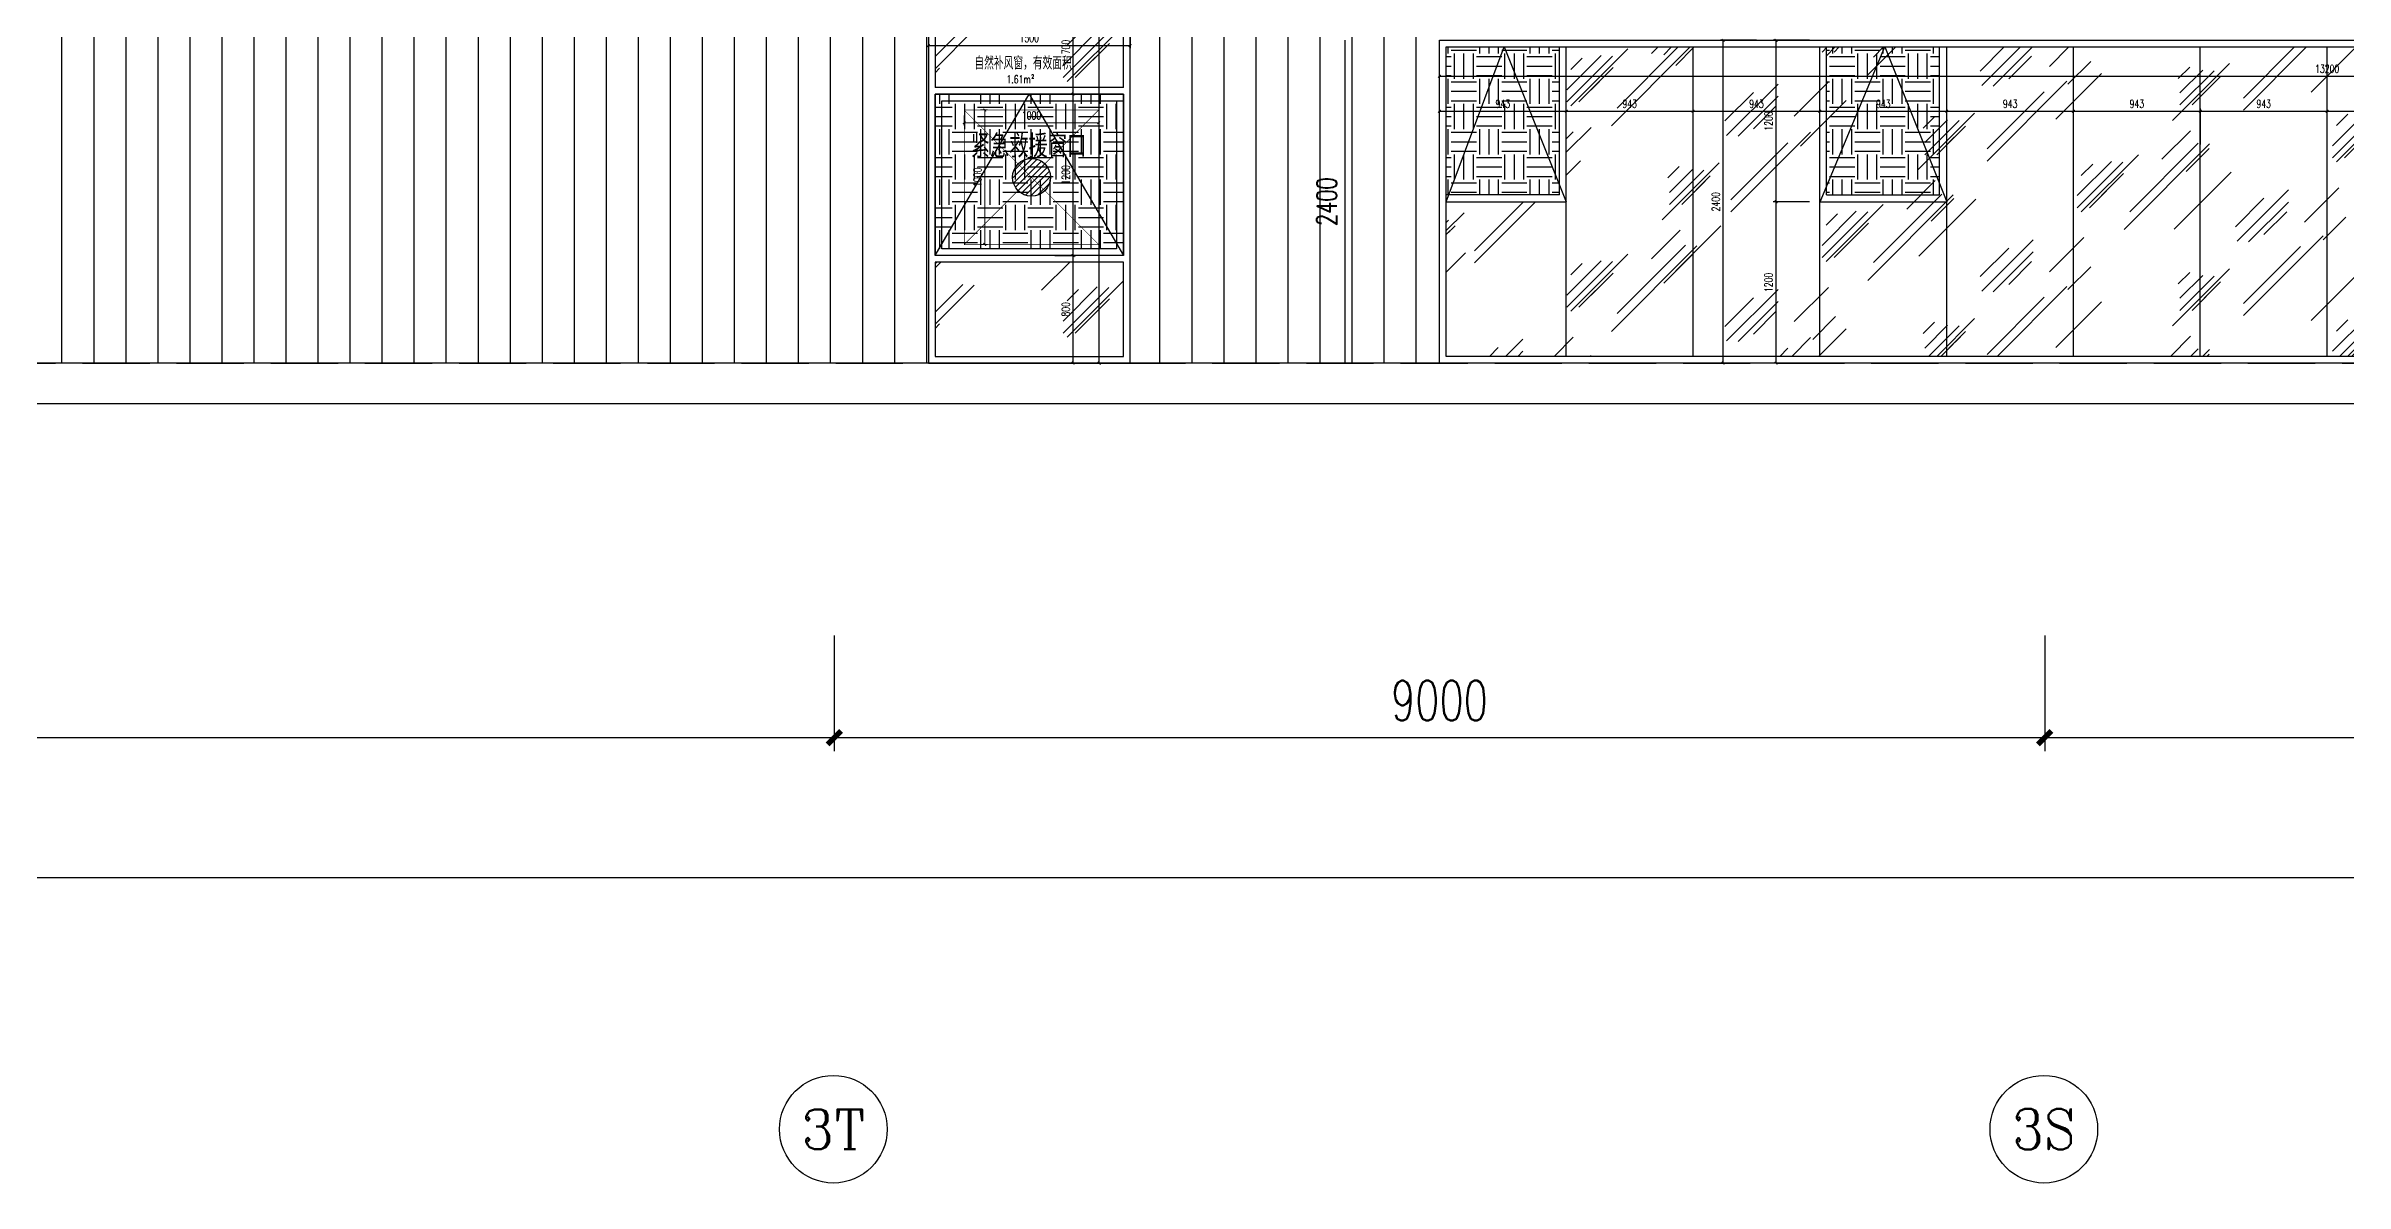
# Model space of a CAD drawing. Extents: x -2377130 to 293730, y -2 to 754590.
# Drawn here: x -220160 to -203066, y 511142 to 519595 of the extents above; entities that cross this region are included whole.
import ezdxf
from ezdxf.enums import TextEntityAlignment as Align

# ---------------------------------------------------------------- set-up
doc = ezdxf.new("R2010")
doc.units = 0
doc.header["$LTSCALE"] = 1000
doc.header["$MEASUREMENT"] = 0
for name, pattern in [('__DASH', [0.35, 0.25, -0.1]), ('DASH', [0.35, 0.25, -0.1]), ('DOTE', [2.42, 2, -0.2, 0.02, -0.2])]:
    doc.linetypes.add(name, pattern=pattern)
doc.layers.get('Defpoints').update_dxf_attribs({"color": 210})
for name, color, linetype in [('A-AXIS-D', 1, 'Continuous'), ('A-AXIS-DOTE', 14, 'DOTE'), ('A-AXIS-DP', 126, 'Continuous'), ('A-HATCH-2', 251, 'Continuous'), ('A-LIN-V', 9, 'Continuous'), ('A-WINDOW', 140, 'Continuous'), ('A-彩色打印层', 22, 'Continuous'), ('A-门窗表显示尺寸', 160, 'Continuous'), ('AS-WALL', 40, 'Continuous'), ('AXIS', 3, 'Continuous'), ('PUB_DIM', 3, 'Continuous'), ('PUB_TEXT', 7, 'Continuous'), ('SPACE', 7, 'Continuous'), ('SPACE_HATCH', 8, 'Continuous')]:
    doc.layers.add(name, color=color, linetype=linetype)
doc.layers.add('A-WALL-HATCH', color=8, linetype='Continuous', lineweight=13)
doc.styles.add('_TCH_AXIS', font='COMPLEX', dxfattribs={"bigfont": 'GBCBIG'})
doc.styles.add('_TCH_DIM_T3', font='SIMPLEX', dxfattribs={"width": 0.705882, "bigfont": 'GBCBIG'})
doc.styles.add('_TCH_SPACE', font='SIMPLEX', dxfattribs={"height": 5, "bigfont": 'GBCBIG'})
doc.styles.add('A-DIM_T3', font='SIMPLEX', dxfattribs={"width": 0.705882, "bigfont": 'GBCBIG'})
doc.styles.add('STYLE1', font='')
doc.styles.get('STYLE1').set_extended_font_data('SimSun')
doc.dimstyles.new('_TCH_ARCH&&100', dxfattribs={"dimtxt": 297.5, "dimasz": 100, "dimexe": 100, "dimexo": 100, "dimgap": 126.25, "dimtad": 1, "dimdec": 0, "dimzin": 0, "dimdsep": 46, "dimtxsty": '_TCH_DIM_T3', "dimblk": 'ARCHTICK', "dimcen": 0.09, "dimclrt": 7, "dimazin": 2, "dimtfac": 1, "dimtdec": 0, "dimtix": 1, "dimtmove": 2, "dimatfit": 3, "dimfxl": 0, "dimtolj": 1, "dimtzin": 0, "dimarcsym": 0})
doc.dimstyles.new('_TCH_ARCH&&20', dxfattribs={"dimtxt": 59.5, "dimasz": 20, "dimexe": 20, "dimexo": 20, "dimgap": 25.25, "dimtad": 1, "dimdec": 0, "dimzin": 0, "dimdsep": 46, "dimtxsty": '_TCH_DIM_T3', "dimblk": 'ARCHTICK', "dimcen": 0.09, "dimclrt": 7, "dimazin": 2, "dimtfac": 1, "dimtdec": 0, "dimtix": 1, "dimtmove": 2, "dimatfit": 3, "dimfxl": 0, "dimtolj": 1, "dimtzin": 0, "dimarcsym": 0})
doc.dimstyles.new('A-DIM&&20', dxfattribs={"dimtxt": 59.5, "dimasz": 20, "dimexe": 20, "dimexo": 20, "dimgap": 25.25, "dimtad": 1, "dimdec": 0, "dimzin": 0, "dimdsep": 46, "dimtxsty": 'A-DIM_T3', "dimblk": 'ARCHTICK', "dimcen": 0.09, "dimclrt": 7, "dimazin": 2, "dimtfac": 1, "dimtdec": 0, "dimtix": 1, "dimtmove": 2, "dimatfit": 3, "dimfxl": 0, "dimtolj": 1, "dimtzin": 0, "dimarcsym": 0})
pattern_1 = [(0, (-298398.66, 0), (187.5, 187.5), [187.5, -187.5]), (0, (-298398.66, 70.31), (187.5, 187.5), [187.5, -187.5]), (0, (-298398.66, 140.62), (187.5, 187.5), [187.5, -187.5]), (90, (-298375.23, 164.06), (-187.5, 187.5), [187.5, -187.5]), (90, (-298304.91, 164.06), (-187.5, 187.5), [187.5, -187.5]), (90, (-298234.6, 164.06), (-187.5, 187.5), [187.5, -187.5])]

# ---------------------------------------------------------------- blocks, each defined once
blk = doc.blocks.new('_ArchTick')
at = {"color": 0, "linetype": 'ByBlock', "const_width": 0.4}
blk.add_lwpolyline([(-0.5, -0.5), (0.5, 0.5)], dxfattribs=at)
blk = doc.blocks.new('*D1854')
at = {"layer": 'A-AXIS-D', "color": 0, "lineweight": -2}
for p, q in [((-246199, 515211), (-246199, 513313)), ((-60499, 515211), (-60499, 513313)), ((-246199, 513413), (-60499, 513413))]:
    blk.add_line(p, q, dxfattribs=at)
at = {"layer": 'Defpoints', "color": 0}
for p in [(-246199, 515311), (-60499, 515311), (-60499, 513413)]:
    blk.add_point(p, dxfattribs=at)
at = {"layer": 'A-AXIS-D', "color": 0, "lineweight": -2, "xscale": 100, "yscale": 100, "zscale": 100, "rotation": 180}
blk.add_blockref('_ArchTick', (-246199, 513413), dxfattribs=at)
at = {"layer": 'A-AXIS-D', "color": 0, "lineweight": -2, "xscale": 100, "yscale": 100, "zscale": 100}
blk.add_blockref('_ArchTick', (-60499, 513413), dxfattribs=at)
at = {"layer": 'A-AXIS-D', "color": 7, "insert": (-153349, 513688), "char_height": 297.5, "attachment_point": 5, "style": '_TCH_DIM_T3'}
blk.add_mtext('\\A1;185700', dxfattribs=at)
blk = doc.blocks.new('*D1827')
at = {"layer": 'A-AXIS-D', "color": 0, "lineweight": -2}
for p, q in [((-227299, 515211), (-227299, 514353)), ((-214299, 515211), (-214299, 514353)), ((-227299, 514453), (-214299, 514453))]:
    blk.add_line(p, q, dxfattribs=at)
at = {"layer": 'Defpoints', "color": 0}
for p in [(-227299, 515311), (-214299, 515311), (-214299, 514453)]:
    blk.add_point(p, dxfattribs=at)
at = {"layer": 'A-AXIS-D', "color": 0, "lineweight": -2, "xscale": 100, "yscale": 100, "zscale": 100, "rotation": 180}
blk.add_blockref('_ArchTick', (-227299, 514453), dxfattribs=at)
at = {"layer": 'A-AXIS-D', "color": 0, "lineweight": -2, "xscale": 100, "yscale": 100, "zscale": 100}
blk.add_blockref('_ArchTick', (-214299, 514453), dxfattribs=at)
at = {"layer": 'A-AXIS-D', "color": 7, "insert": (-220799, 514728), "char_height": 297.5, "attachment_point": 5, "style": '_TCH_DIM_T3'}
blk.add_mtext('\\A1;13000', dxfattribs=at)
blk = doc.blocks.new('*D1826')
at = {"layer": 'A-AXIS-D', "color": 0, "lineweight": -2}
for p, q in [((-214299, 515211), (-214299, 514353)), ((-205299, 515211), (-205299, 514353)), ((-214299, 514453), (-205299, 514453))]:
    blk.add_line(p, q, dxfattribs=at)
at = {"layer": 'Defpoints', "color": 0}
for p in [(-214299, 515311), (-205299, 515311), (-205299, 514453)]:
    blk.add_point(p, dxfattribs=at)
at = {"layer": 'A-AXIS-D', "color": 0, "lineweight": -2, "xscale": 100, "yscale": 100, "zscale": 100, "rotation": 180}
blk.add_blockref('_ArchTick', (-214299, 514453), dxfattribs=at)
at = {"layer": 'A-AXIS-D', "color": 0, "lineweight": -2, "xscale": 100, "yscale": 100, "zscale": 100}
blk.add_blockref('_ArchTick', (-205299, 514453), dxfattribs=at)
at = {"layer": 'A-AXIS-D', "color": 7, "insert": (-209799, 514728), "char_height": 297.5, "attachment_point": 5, "style": '_TCH_DIM_T3'}
blk.add_mtext('\\A1;9000', dxfattribs=at)
blk = doc.blocks.new('*D1825')
at = {"layer": 'A-AXIS-D', "color": 0, "lineweight": -2}
for p, q in [((-205299, 515211), (-205299, 514353)), ((-196299, 515211), (-196299, 514353)), ((-205299, 514453), (-196299, 514453))]:
    blk.add_line(p, q, dxfattribs=at)
at = {"layer": 'Defpoints', "color": 0}
for p in [(-205299, 515311), (-196299, 515311), (-196299, 514453)]:
    blk.add_point(p, dxfattribs=at)
at = {"layer": 'A-AXIS-D', "color": 0, "lineweight": -2, "xscale": 100, "yscale": 100, "zscale": 100, "rotation": 180}
blk.add_blockref('_ArchTick', (-205299, 514453), dxfattribs=at)
at = {"layer": 'A-AXIS-D', "color": 0, "lineweight": -2, "xscale": 100, "yscale": 100, "zscale": 100}
blk.add_blockref('_ArchTick', (-196299, 514453), dxfattribs=at)
at = {"layer": 'A-AXIS-D', "color": 7, "insert": (-200799, 514728), "char_height": 297.5, "attachment_point": 5, "style": '_TCH_DIM_T3'}
blk.add_mtext('\\A1;9000', dxfattribs=at)
blk = doc.blocks.new('*D1179')
at = {"layer": 'A-门窗表显示尺寸', "color": 0, "lineweight": -2}
for p, q in [((-212653, 525637), (-212309, 525637)), ((-212329, 517237), (-212329, 525637)), ((-212653, 517237), (-212309, 517237))]:
    blk.add_line(p, q, dxfattribs=at)
at = {"layer": 'Defpoints', "color": 0}
for p in [(-212673, 525637), (-212329, 525637), (-212673, 517237)]:
    blk.add_point(p, dxfattribs=at)
at = {"layer": 'A-门窗表显示尺寸', "color": 0, "lineweight": -2, "xscale": 20, "yscale": 20, "zscale": 20}
for p, rotation in [((-212329, 525637), 90), ((-212329, 517237), 270)]:
    blk.add_blockref('_ArchTick', p, dxfattribs=dict(at, rotation=rotation))
at = {"layer": 'A-门窗表显示尺寸', "color": 7, "insert": (-212384, 521437), "char_height": 59.5, "attachment_point": 5, "rotation": 90, "style": '_TCH_DIM_T3'}
blk.add_mtext('\\A1;8400', dxfattribs=at)
blk = doc.blocks.new('*D630')
at = {"layer": 'Defpoints', "color": 0}
for p in [(-1653990, 542178), (-1652990, 542178), (-1652990, 542105)]:
    blk.add_point(p, dxfattribs=at)
at = {"layer": 'PUB_DIM', "color": 0, "lineweight": -2}
for p, q in [((-1653990, 542158), (-1653990, 542085)), ((-1653990, 542105), (-1652990, 542105)), ((-1652990, 542158), (-1652990, 542085))]:
    blk.add_line(p, q, dxfattribs=at)
at = {"layer": 'PUB_DIM', "color": 0, "lineweight": -2, "xscale": 20, "yscale": 20, "zscale": 20, "rotation": 180}
blk.add_blockref('_ArchTick', (-1653990, 542105), dxfattribs=at)
at = {"layer": 'PUB_DIM', "color": 0, "lineweight": -2, "xscale": 20, "yscale": 20, "zscale": 20}
blk.add_blockref('_ArchTick', (-1652990, 542105), dxfattribs=at)
at = {"layer": 'PUB_DIM', "color": 7, "insert": (-1653490, 542160), "char_height": 59.5, "attachment_point": 5, "style": '_TCH_DIM_T3'}
blk.add_mtext('\\A1;1000', dxfattribs=at)
blk = doc.blocks.new('*D631')
at = {"layer": 'Defpoints', "color": 0}
for p in [(-1653889, 542200), (-1653837, 542200), (-1653889, 541200)]:
    blk.add_point(p, dxfattribs=at)
at = {"layer": 'PUB_DIM', "color": 0, "lineweight": -2}
for p, q in [((-1653869, 542200), (-1653817, 542200)), ((-1653837, 541200), (-1653837, 542200)), ((-1653869, 541200), (-1653817, 541200))]:
    blk.add_line(p, q, dxfattribs=at)
at = {"layer": 'PUB_DIM', "color": 0, "lineweight": -2, "xscale": 20, "yscale": 20, "zscale": 20}
for p, rotation in [((-1653837, 542200), 90), ((-1653837, 541200), 270)]:
    blk.add_blockref('_ArchTick', p, dxfattribs=dict(at, rotation=rotation))
at = {"layer": 'PUB_DIM', "color": 7, "insert": (-1653892, 541700), "char_height": 59.5, "attachment_point": 5, "rotation": 90, "style": '_TCH_DIM_T3'}
blk.add_mtext('\\A1;1000', dxfattribs=at)
blk = doc.blocks.new('*D1181')
at = {"layer": 'A-门窗表显示尺寸', "color": 0, "lineweight": -2}
for p, q in [((-212659, 519937), (-212503, 519937)), ((-212523, 519237), (-212523, 519937)), ((-212659, 519237), (-212503, 519237))]:
    blk.add_line(p, q, dxfattribs=at)
at = {"layer": 'Defpoints', "color": 0}
for p in [(-212679, 519937), (-212523, 519937), (-212679, 519237)]:
    blk.add_point(p, dxfattribs=at)
at = {"layer": 'A-门窗表显示尺寸', "color": 0, "lineweight": -2, "xscale": 20, "yscale": 20, "zscale": 20}
for p, rotation in [((-212523, 519937), 90), ((-212523, 519237), 270)]:
    blk.add_blockref('_ArchTick', p, dxfattribs=dict(at, rotation=rotation))
at = {"layer": 'A-门窗表显示尺寸', "color": 7, "insert": (-212578, 519587), "char_height": 59.5, "attachment_point": 5, "rotation": 90, "style": 'A-DIM_T3'}
blk.add_mtext('\\A1;700', dxfattribs=at)
blk = doc.blocks.new('*D1182')
at = {"layer": 'A-门窗表显示尺寸', "color": 0, "lineweight": -2}
for p, q in [((-212659, 519237), (-212503, 519237)), ((-212523, 518037), (-212523, 519237)), ((-212659, 518037), (-212503, 518037))]:
    blk.add_line(p, q, dxfattribs=at)
at = {"layer": 'Defpoints', "color": 0}
for p in [(-212679, 519237), (-212523, 519237), (-212679, 518037)]:
    blk.add_point(p, dxfattribs=at)
at = {"layer": 'A-门窗表显示尺寸', "color": 0, "lineweight": -2, "xscale": 20, "yscale": 20, "zscale": 20}
for p, rotation in [((-212523, 519237), 90), ((-212523, 518037), 270)]:
    blk.add_blockref('_ArchTick', p, dxfattribs=dict(at, rotation=rotation))
at = {"layer": 'A-门窗表显示尺寸', "color": 7, "insert": (-212578, 518637), "char_height": 59.5, "attachment_point": 5, "rotation": 90, "style": 'A-DIM_T3'}
blk.add_mtext('\\A1;1200', dxfattribs=at)
blk = doc.blocks.new('*D1183')
at = {"layer": 'A-门窗表显示尺寸', "color": 0, "lineweight": -2}
for p, q in [((-212659, 518037), (-212503, 518037)), ((-212523, 517237), (-212523, 518037)), ((-212659, 517237), (-212503, 517237))]:
    blk.add_line(p, q, dxfattribs=at)
at = {"layer": 'Defpoints', "color": 0}
for p in [(-212679, 518037), (-212523, 518037), (-212679, 517237)]:
    blk.add_point(p, dxfattribs=at)
at = {"layer": 'A-门窗表显示尺寸', "color": 0, "lineweight": -2, "xscale": 20, "yscale": 20, "zscale": 20}
for p, rotation in [((-212523, 518037), 90), ((-212523, 517237), 270)]:
    blk.add_blockref('_ArchTick', p, dxfattribs=dict(at, rotation=rotation))
at = {"layer": 'A-门窗表显示尺寸', "color": 7, "insert": (-212578, 517637), "char_height": 59.5, "attachment_point": 5, "rotation": 90, "style": 'A-DIM_T3'}
blk.add_mtext('\\A1;800', dxfattribs=at)
blk = doc.blocks.new('*D1184')
at = {"layer": 'A-门窗表显示尺寸', "color": 0, "lineweight": -2}
for p, q in [((-213599, 519747), (-213599, 519578)), ((-212099, 519747), (-212099, 519578)), ((-213599, 519598), (-212099, 519598))]:
    blk.add_line(p, q, dxfattribs=at)
at = {"layer": 'Defpoints', "color": 0}
for p in [(-213599, 519767), (-212099, 519767), (-212099, 519598)]:
    blk.add_point(p, dxfattribs=at)
at = {"layer": 'A-门窗表显示尺寸', "color": 0, "lineweight": -2, "xscale": 20, "yscale": 20, "zscale": 20, "rotation": 180}
blk.add_blockref('_ArchTick', (-213599, 519598), dxfattribs=at)
at = {"layer": 'A-门窗表显示尺寸', "color": 0, "lineweight": -2, "xscale": 20, "yscale": 20, "zscale": 20}
blk.add_blockref('_ArchTick', (-212099, 519598), dxfattribs=at)
at = {"layer": 'A-门窗表显示尺寸', "color": 7, "insert": (-212849, 519653), "char_height": 59.5, "attachment_point": 5, "style": 'A-DIM_T3'}
blk.add_mtext('\\A1;1500', dxfattribs=at)
blk = doc.blocks.new('*D1199')
at = {"layer": 'A-门窗表显示尺寸', "color": 0, "lineweight": -2}
for p, q in [((-209799, 519123), (-209799, 519390)), ((-209799, 519370), (-196599, 519370)), ((-196599, 519123), (-196599, 519390))]:
    blk.add_line(p, q, dxfattribs=at)
at = {"layer": 'Defpoints', "color": 0}
for p in [(-196599, 519370), (-209799, 519103), (-196599, 519103)]:
    blk.add_point(p, dxfattribs=at)
at = {"layer": 'A-门窗表显示尺寸', "color": 0, "lineweight": -2, "xscale": 20, "yscale": 20, "zscale": 20, "rotation": 180}
blk.add_blockref('_ArchTick', (-209799, 519370), dxfattribs=at)
at = {"layer": 'A-门窗表显示尺寸', "color": 0, "lineweight": -2, "xscale": 20, "yscale": 20, "zscale": 20}
blk.add_blockref('_ArchTick', (-196599, 519370), dxfattribs=at)
at = {"layer": 'A-门窗表显示尺寸', "color": 7, "insert": (-203199, 519425), "char_height": 59.5, "attachment_point": 5, "style": 'A-DIM_T3'}
blk.add_mtext('\\A1;13200', dxfattribs=at)
blk = doc.blocks.new('*D1200')
at = {"layer": 'A-门窗表显示尺寸', "color": 0, "lineweight": -2}
for p, q in [((-207443, 519637), (-207710, 519637)), ((-207690, 517237), (-207690, 519637)), ((-207443, 517237), (-207710, 517237))]:
    blk.add_line(p, q, dxfattribs=at)
at = {"layer": 'Defpoints', "color": 0}
for p in [(-207690, 519637), (-207423, 519637), (-207423, 517237)]:
    blk.add_point(p, dxfattribs=at)
at = {"layer": 'A-门窗表显示尺寸', "color": 0, "lineweight": -2, "xscale": 20, "yscale": 20, "zscale": 20}
for p, rotation in [((-207690, 519637), 90), ((-207690, 517237), 270)]:
    blk.add_blockref('_ArchTick', p, dxfattribs=dict(at, rotation=rotation))
at = {"layer": 'A-门窗表显示尺寸', "color": 7, "insert": (-207745, 518437), "char_height": 59.5, "attachment_point": 5, "rotation": 90, "style": 'A-DIM_T3'}
blk.add_mtext('\\A1;2400', dxfattribs=at)
blk = doc.blocks.new('*D1193')
at = {"layer": 'A-门窗表显示尺寸', "color": 0, "lineweight": -2}
for p, q in [((-203199, 518863), (-203199, 519130)), ((-202256, 518863), (-202256, 519130)), ((-203199, 519110), (-202256, 519110))]:
    blk.add_line(p, q, dxfattribs=at)
at = {"layer": 'Defpoints', "color": 0}
for p in [(-202256, 519110), (-203199, 518843), (-202256, 518843)]:
    blk.add_point(p, dxfattribs=at)
at = {"layer": 'A-门窗表显示尺寸', "color": 0, "lineweight": -2, "xscale": 20, "yscale": 20, "zscale": 20, "rotation": 180}
blk.add_blockref('_ArchTick', (-203199, 519110), dxfattribs=at)
at = {"layer": 'A-门窗表显示尺寸', "color": 0, "lineweight": -2, "xscale": 20, "yscale": 20, "zscale": 20}
blk.add_blockref('_ArchTick', (-202256, 519110), dxfattribs=at)
at = {"layer": 'A-门窗表显示尺寸', "color": 7, "insert": (-202728, 519165), "char_height": 59.5, "attachment_point": 5, "style": 'A-DIM_T3'}
blk.add_mtext('\\A1;943', dxfattribs=at)
blk = doc.blocks.new('*D1194')
at = {"layer": 'A-门窗表显示尺寸', "color": 0, "lineweight": -2}
for p, q in [((-204142, 518863), (-204142, 519130)), ((-203199, 518863), (-203199, 519130)), ((-204142, 519110), (-203199, 519110))]:
    blk.add_line(p, q, dxfattribs=at)
at = {"layer": 'Defpoints', "color": 0}
for p in [(-203199, 519110), (-204142, 518843), (-203199, 518843)]:
    blk.add_point(p, dxfattribs=at)
at = {"layer": 'A-门窗表显示尺寸', "color": 0, "lineweight": -2, "xscale": 20, "yscale": 20, "zscale": 20, "rotation": 180}
blk.add_blockref('_ArchTick', (-204142, 519110), dxfattribs=at)
at = {"layer": 'A-门窗表显示尺寸', "color": 0, "lineweight": -2, "xscale": 20, "yscale": 20, "zscale": 20}
blk.add_blockref('_ArchTick', (-203199, 519110), dxfattribs=at)
at = {"layer": 'A-门窗表显示尺寸', "color": 7, "insert": (-203671, 519165), "char_height": 59.5, "attachment_point": 5, "style": 'A-DIM_T3'}
blk.add_mtext('\\A1;943', dxfattribs=at)
blk = doc.blocks.new('*D1195')
at = {"layer": 'A-门窗表显示尺寸', "color": 0, "lineweight": -2}
for p, q in [((-205085, 518863), (-205085, 519130)), ((-204142, 518863), (-204142, 519130)), ((-205085, 519110), (-204142, 519110))]:
    blk.add_line(p, q, dxfattribs=at)
at = {"layer": 'Defpoints', "color": 0}
for p in [(-204142, 519110), (-205085, 518843), (-204142, 518843)]:
    blk.add_point(p, dxfattribs=at)
at = {"layer": 'A-门窗表显示尺寸', "color": 0, "lineweight": -2, "xscale": 20, "yscale": 20, "zscale": 20, "rotation": 180}
blk.add_blockref('_ArchTick', (-205085, 519110), dxfattribs=at)
at = {"layer": 'A-门窗表显示尺寸', "color": 0, "lineweight": -2, "xscale": 20, "yscale": 20, "zscale": 20}
blk.add_blockref('_ArchTick', (-204142, 519110), dxfattribs=at)
at = {"layer": 'A-门窗表显示尺寸', "color": 7, "insert": (-204614, 519165), "char_height": 59.5, "attachment_point": 5, "style": 'A-DIM_T3'}
blk.add_mtext('\\A1;943', dxfattribs=at)
blk = doc.blocks.new('*D1196')
at = {"layer": 'A-门窗表显示尺寸', "color": 0, "lineweight": -2}
for p, q in [((-206028, 518863), (-206028, 519130)), ((-205085, 518863), (-205085, 519130)), ((-206028, 519110), (-205085, 519110))]:
    blk.add_line(p, q, dxfattribs=at)
at = {"layer": 'Defpoints', "color": 0}
for p in [(-205085, 519110), (-206028, 518843), (-205085, 518843)]:
    blk.add_point(p, dxfattribs=at)
at = {"layer": 'A-门窗表显示尺寸', "color": 0, "lineweight": -2, "xscale": 20, "yscale": 20, "zscale": 20, "rotation": 180}
blk.add_blockref('_ArchTick', (-206028, 519110), dxfattribs=at)
at = {"layer": 'A-门窗表显示尺寸', "color": 0, "lineweight": -2, "xscale": 20, "yscale": 20, "zscale": 20}
blk.add_blockref('_ArchTick', (-205085, 519110), dxfattribs=at)
at = {"layer": 'A-门窗表显示尺寸', "color": 7, "insert": (-205556, 519165), "char_height": 59.5, "attachment_point": 5, "style": 'A-DIM_T3'}
blk.add_mtext('\\A1;943', dxfattribs=at)
blk = doc.blocks.new('*D1197')
at = {"layer": 'A-门窗表显示尺寸', "color": 0, "lineweight": -2}
for p, q in [((-206971, 518863), (-206971, 519130)), ((-206028, 518863), (-206028, 519130)), ((-206971, 519110), (-206028, 519110))]:
    blk.add_line(p, q, dxfattribs=at)
at = {"layer": 'Defpoints', "color": 0}
for p in [(-206028, 519110), (-206971, 518843), (-206028, 518843)]:
    blk.add_point(p, dxfattribs=at)
at = {"layer": 'A-门窗表显示尺寸', "color": 0, "lineweight": -2, "xscale": 20, "yscale": 20, "zscale": 20, "rotation": 180}
blk.add_blockref('_ArchTick', (-206971, 519110), dxfattribs=at)
at = {"layer": 'A-门窗表显示尺寸', "color": 0, "lineweight": -2, "xscale": 20, "yscale": 20, "zscale": 20}
blk.add_blockref('_ArchTick', (-206028, 519110), dxfattribs=at)
at = {"layer": 'A-门窗表显示尺寸', "color": 7, "insert": (-206499, 519165), "char_height": 59.5, "attachment_point": 5, "style": 'A-DIM_T3'}
blk.add_mtext('\\A1;943', dxfattribs=at)
blk = doc.blocks.new('*D1198')
at = {"layer": 'A-门窗表显示尺寸', "color": 0, "lineweight": -2}
for p, q in [((-207914, 518863), (-207914, 519130)), ((-206971, 518863), (-206971, 519130)), ((-207914, 519110), (-206971, 519110))]:
    blk.add_line(p, q, dxfattribs=at)
at = {"layer": 'Defpoints', "color": 0}
for p in [(-206971, 519110), (-207914, 518843), (-206971, 518843)]:
    blk.add_point(p, dxfattribs=at)
at = {"layer": 'A-门窗表显示尺寸', "color": 0, "lineweight": -2, "xscale": 20, "yscale": 20, "zscale": 20, "rotation": 180}
blk.add_blockref('_ArchTick', (-207914, 519110), dxfattribs=at)
at = {"layer": 'A-门窗表显示尺寸', "color": 0, "lineweight": -2, "xscale": 20, "yscale": 20, "zscale": 20}
blk.add_blockref('_ArchTick', (-206971, 519110), dxfattribs=at)
at = {"layer": 'A-门窗表显示尺寸', "color": 7, "insert": (-207442, 519165), "char_height": 59.5, "attachment_point": 5, "style": 'A-DIM_T3'}
blk.add_mtext('\\A1;943', dxfattribs=at)
blk = doc.blocks.new('*D1185')
at = {"layer": 'A-门窗表显示尺寸', "color": 0, "lineweight": -2}
for p, q in [((-208856, 518863), (-208856, 519130)), ((-207914, 518863), (-207914, 519130)), ((-208856, 519110), (-207914, 519110))]:
    blk.add_line(p, q, dxfattribs=at)
at = {"layer": 'Defpoints', "color": 0}
for p in [(-207914, 519110), (-208856, 518843), (-207914, 518843)]:
    blk.add_point(p, dxfattribs=at)
at = {"layer": 'A-门窗表显示尺寸', "color": 0, "lineweight": -2, "xscale": 20, "yscale": 20, "zscale": 20, "rotation": 180}
blk.add_blockref('_ArchTick', (-208856, 519110), dxfattribs=at)
at = {"layer": 'A-门窗表显示尺寸', "color": 0, "lineweight": -2, "xscale": 20, "yscale": 20, "zscale": 20}
blk.add_blockref('_ArchTick', (-207914, 519110), dxfattribs=at)
at = {"layer": 'A-门窗表显示尺寸', "color": 7, "insert": (-208385, 519165), "char_height": 59.5, "attachment_point": 5, "style": 'A-DIM_T3'}
blk.add_mtext('\\A1;943', dxfattribs=at)
blk = doc.blocks.new('*D1186')
at = {"layer": 'A-门窗表显示尺寸', "color": 0, "lineweight": -2}
for p, q in [((-209799, 518863), (-209799, 519130)), ((-208856, 518863), (-208856, 519130)), ((-209799, 519110), (-208856, 519110))]:
    blk.add_line(p, q, dxfattribs=at)
at = {"layer": 'Defpoints', "color": 0}
for p in [(-208856, 519110), (-209799, 518843), (-208856, 518843)]:
    blk.add_point(p, dxfattribs=at)
at = {"layer": 'A-门窗表显示尺寸', "color": 0, "lineweight": -2, "xscale": 20, "yscale": 20, "zscale": 20, "rotation": 180}
blk.add_blockref('_ArchTick', (-209799, 519110), dxfattribs=at)
at = {"layer": 'A-门窗表显示尺寸', "color": 0, "lineweight": -2, "xscale": 20, "yscale": 20, "zscale": 20}
blk.add_blockref('_ArchTick', (-208856, 519110), dxfattribs=at)
at = {"layer": 'A-门窗表显示尺寸', "color": 7, "insert": (-209328, 519165), "char_height": 59.5, "attachment_point": 5, "style": 'A-DIM_T3'}
blk.add_mtext('\\A1;943', dxfattribs=at)
blk = doc.blocks.new('*D1187')
at = {"layer": 'A-门窗表显示尺寸', "color": 0, "lineweight": -2}
for p, q in [((-207049, 518437), (-207317, 518437)), ((-207297, 517237), (-207297, 518437)), ((-207049, 517237), (-207317, 517237))]:
    blk.add_line(p, q, dxfattribs=at)
at = {"layer": 'Defpoints', "color": 0}
for p in [(-207297, 518437), (-207029, 518437), (-207029, 517237)]:
    blk.add_point(p, dxfattribs=at)
at = {"layer": 'A-门窗表显示尺寸', "color": 0, "lineweight": -2, "xscale": 20, "yscale": 20, "zscale": 20}
for p, rotation in [((-207297, 518437), 90), ((-207297, 517237), 270)]:
    blk.add_blockref('_ArchTick', p, dxfattribs=dict(at, rotation=rotation))
at = {"layer": 'A-门窗表显示尺寸', "color": 7, "insert": (-207352, 517837), "char_height": 59.5, "attachment_point": 5, "rotation": 90, "style": 'A-DIM_T3'}
blk.add_mtext('\\A1;1200', dxfattribs=at)
blk = doc.blocks.new('*D1188')
at = {"layer": 'A-门窗表显示尺寸', "color": 0, "lineweight": -2}
for p, q in [((-207049, 519637), (-207317, 519637)), ((-207297, 518437), (-207297, 519637)), ((-207049, 518437), (-207317, 518437))]:
    blk.add_line(p, q, dxfattribs=at)
at = {"layer": 'Defpoints', "color": 0}
for p in [(-207297, 519637), (-207029, 519637), (-207029, 518437)]:
    blk.add_point(p, dxfattribs=at)
at = {"layer": 'A-门窗表显示尺寸', "color": 0, "lineweight": -2, "xscale": 20, "yscale": 20, "zscale": 20}
for p, rotation in [((-207297, 519637), 90), ((-207297, 518437), 270)]:
    blk.add_blockref('_ArchTick', p, dxfattribs=dict(at, rotation=rotation))
at = {"layer": 'A-门窗表显示尺寸', "color": 7, "insert": (-207352, 519037), "char_height": 59.5, "attachment_point": 5, "rotation": 90, "style": 'A-DIM_T3'}
blk.add_mtext('\\A1;1200', dxfattribs=at)
blk = doc.blocks.new('w42432')
at = {"layer": 'A-彩色打印层'}
h = blk.add_hatch(dxfattribs=at)
h.set_pattern_fill('ANSI31', color=8, scale=20)
h.set_pattern_definition([(45, (-3066307.735, -1060647.207), (-22.4506403, 22.4506403), [])])
edge = h.paths.add_edge_path()
edge.add_arc((-1653490, 541699.6), 140.7, 0, 360)
at = {"layer": 'A-彩色打印层', "color": 8, "linetype": 'DASH', "const_width": 5, "elevation": 0}
blk.add_lwpolyline([(-1653990, 542199.6), (-1652990, 542199.6), (-1652990, 541199.6), (-1653990, 541199.6)], close=True, dxfattribs=at)
for points in [[(-1653990, 542199.6), (-1652990, 541199.6)], [(-1652990, 542199.6), (-1653990, 541199.6)]]:
    blk.add_lwpolyline(points, dxfattribs=at)
at = {"layer": 'A-彩色打印层', "color": 8, "ltscale": 0.5}
blk.add_circle((-1653490, 541699.6, 0), 140.7, dxfattribs=at)
at = {"layer": 'AXIS', "color": 8, "linetype": 'Continuous', "style": 'STYLE1', "width": 0.7}
blk.add_text('紧急救援窗口', height=150, dxfattribs=at).set_placement((-1653941.7, 541862.6, 0))
at = {"layer": 'PUB_DIM', "color": 8}
for p1, p2, distance, picture, middle in [((-1653990, 542178.3), (-1652990, 542178.3), -73.3, '*D630', (-1653490, 542160)), ((-1653888.8, 541199.6), (-1653888.8, 542199.6), -51.4, '*D631', (-1653892.4, 541699.6))]:
    dim = blk.add_aligned_dim(p1=p1, p2=p2, distance=distance, dimstyle='_TCH_ARCH&&20', dxfattribs=at)
    dim.commit()
    dim.dimension.update_dxf_attribs({"geometry": picture, "text_midpoint": middle})

msp = doc.modelspace()

# ---------------------------------------------------------------- hatches: boundary and pattern name
at = {"layer": 'A-WALL-HATCH'}
h = msp.add_hatch(dxfattribs=at)
h.set_pattern_fill('玻璃2', color=8, scale=100, angle=180)
h.set_pattern_definition([(45, (4694021.3, -5340), (0, 1527.35065), [600, -360, 600, -360, 240, -523.28157]), (45, (4693991.3, -5310), (0, 1527.35065), [480, -600, 360, -360, 420, -463.28157]), (45, (4693991.3, -5220), (0, 1527.35065), [360, -720, 240, -360, 540, -463.28157]), (45, (4694081.3, -5310), (0, 1527.35065), [360, -720, 300, -1303.2815]), (45, (4694171.3, -5220), (0, 1527.35065), [180, -900, 120, -1483.2815]), (45, (4694021.3, -5070), (0, 1527.35065), [120, -900, 120, -480, 300, -763.28157]), (45, (4694561.3, -5160), (0, 1527.35065), [600, -900, 720, -475.28157]), (45, (4694561.3, -5250), (0, 1527.35065), [840, -600, 900, -355.28157]), (45, (4694711.3, -5130), (0, -1697.05627), [600, -840, 480, -763.28157]), (45, (4694621.3, -4950), (0, 1527.35065), [300, -1200, 360, -823.28157]), (45, (4694801.3, -5040), (0, 1527.35065), [240, -1200, 240, -1003.2815])])
h.paths.add_polyline_path([(-213549.3, 519237.5), (-212149.3, 519237.5), (-212149.3, 519887.5), (-213549.3, 519887.5)])
h = msp.add_hatch(dxfattribs=at)
h.set_pattern_fill('玻璃2', color=8, scale=100, angle=180)
h.set_pattern_definition([(45, (1350812.4, 60), (0, 1527.35065), [600, -360, 600, -360, 240, -523.28157]), (45, (1350782.4, 90), (0, 1527.35065), [480, -600, 360, -360, 420, -463.28157]), (45, (1350782.4, 180), (0, 1527.35065), [360, -720, 240, -360, 540, -463.28157]), (45, (1350872.4, 90), (0, 1527.35065), [360, -720, 300, -1303.2815]), (45, (1350962.4, 180), (0, 1527.35065), [180, -900, 120, -1483.2815]), (45, (1350812.4, 330), (0, 1527.35065), [120, -900, 120, -480, 300, -763.28157]), (45, (1351352.4, 240), (0, 1527.35065), [600, -900, 720, -475.2816]), (45, (1351352.4, 150), (0, 1527.35065), [840, -600, 900, -355.2816]), (45, (1351502.4, 270), (0, -1697.0563), [600, -840, 480, -763.2816]), (45, (1351412.4, 450), (0, 1527.35065), [300, -1200, 360, -823.2816]), (45, (1351592.4, 360), (0, 1527.35065), [240, -1200, 240, -1003.2815])])
h.paths.add_polyline_path([(-196649.3, 517287.5), (-209749.3, 517287.5), (-209749.3, 518437.5), (-208856.5, 518437.5), (-208856.5, 519587.5), (-196649.3, 519587.5)])
h = msp.add_hatch(dxfattribs=at)
h.set_pattern_fill('玻璃2', color=8, scale=100, angle=180)
h.set_pattern_definition([(45, (4694021.3, -7240), (0, 1527.35065), [600, -360, 600, -360, 240, -523.28157]), (45, (4693991.3, -7210), (0, 1527.35065), [480, -600, 360, -360, 420, -463.28157]), (45, (4693991.3, -7120), (0, 1527.35065), [360, -720, 240, -360, 540, -463.28157]), (45, (4694081.3, -7210), (0, 1527.35065), [360, -720, 300, -1303.2815]), (45, (4694171.3, -7120), (0, 1527.35065), [180, -900, 120, -1483.2815]), (45, (4694021.3, -6970), (0, 1527.35065), [120, -900, 120, -480, 300, -763.28157]), (45, (4694561.3, -7060), (0, 1527.35065), [600, -900, 720, -475.28157]), (45, (4694561.3, -7150), (0, 1527.35065), [840, -600, 900, -355.28157]), (45, (4694711.3, -7030), (0, -1697.05627), [600, -840, 480, -763.28157]), (45, (4694621.3, -6850), (0, 1527.35065), [300, -1200, 360, -823.28157]), (45, (4694801.3, -6940), (0, 1527.35065), [240, -1200, 240, -1003.2815])])
h.paths.add_polyline_path([(-213549.3, 517287.5), (-212149.3, 517287.5), (-212149.3, 517987.5), (-213549.3, 517987.5)])
at = {"layer": 'SPACE_HATCH'}
h = msp.add_hatch(dxfattribs=at)
h.set_pattern_fill('土壤', color=8, scale=50, style=0)
h.set_pattern_definition(pattern_1)
h.paths.add_polyline_path([(-209749.3, 518487.5), (-208909.3, 518487.5), (-208909.3, 519587.5), (-209749.3, 519587.5)])
h = msp.add_hatch(dxfattribs=at)
h.set_pattern_fill('土壤', color=8, scale=50, style=0)
h.set_pattern_definition(pattern_1)
h.paths.add_polyline_path([(-206080.8, 518487.5), (-206920.8, 518487.5), (-206920.8, 519587.5), (-206080.8, 519587.5)])
h = msp.add_hatch(dxfattribs=at)
h.set_pattern_fill('土壤', color=8, scale=50, style=0)
h.set_pattern_definition([(0, (1608891.07, 5e-08), (187.5, 187.5), [187.5, -187.5]), (0, (1608891.07, 70.31), (187.5, 187.5), [187.5, -187.5]), (0, (1608891.07, 140.63), (187.5, 187.5), [187.5, -187.5]), (90, (1608914.5, 164.06), (-187.5, 187.5), [187.5, -187.5]), (90, (1608984.82, 164.06), (-187.5, 187.5), [187.5, -187.5]), (90, (1609055.13, 164.06), (-187.5, 187.5), [187.5, -187.5])])
h.paths.add_polyline_path([(-212149.3, 518087.5), (-213549.3, 518087.5), (-213549.3, 519237.5), (-212149.3, 519237.5)])

# ---------------------------------------------------------------- linework, layer by layer
at = {"layer": 'A-AXIS-D', "color": 8}
for centre in [(-214305.6, 511541.7), (-205305.6, 511541.7)]:
    msp.add_circle(centre, 400, dxfattribs=at)
at = {"layer": 'A-AXIS-DOTE', "color": 8, "linetype": '__DASH', "ltscale": 2}
msp.add_line((-252788.4, 517237.5), (-54309.8, 517237.5), dxfattribs=at)
at = {"layer": 'A-AXIS-DP', "color": 8}
msp.add_line((-210500, 517237.5), (-210500, 519637.5), dxfattribs=at)
at = {"layer": 'A-HATCH-2', "color": 8, "linetype": 'Continuous'}
for p, q in [((-220040.6, 517237.5), (-220040.6, 535687.5)), ((-219802.5, 517237.5), (-219802.5, 535687.5)), ((-219564.4, 517237.5), (-219564.4, 535687.5)), ((-219326.2, 517237.5), (-219326.2, 535687.5)), ((-219088.1, 517237.5), (-219088.1, 535687.5)), ((-218850, 517237.5), (-218850, 535687.5)), ((-218611.9, 517237.5), (-218611.9, 535687.5)), ((-218373.7, 517237.5), (-218373.7, 535687.5)), ((-218135.6, 517237.5), (-218135.6, 535687.5)), ((-217897.5, 517237.5), (-217897.5, 535687.5)), ((-217659.4, 517237.5), (-217659.4, 535687.5)), ((-217421.2, 517237.5), (-217421.2, 535687.5)), ((-217183.1, 517237.5), (-217183.1, 535687.5)), ((-216945, 517237.5), (-216945, 535687.5)), ((-216706.9, 517237.5), (-216706.9, 535687.5)), ((-216468.7, 517237.5), (-216468.7, 535687.5)), ((-216230.6, 517237.5), (-216230.6, 535687.5)), ((-215992.5, 517237.5), (-215992.5, 535687.5)), ((-215754.4, 517237.5), (-215754.4, 535687.5)), ((-215516.2, 517237.5), (-215516.2, 535687.5)), ((-215278.1, 517237.5), (-215278.1, 535687.5)), ((-215040, 517237.5), (-215040, 535687.5)), ((-214801.9, 517237.5), (-214801.9, 535687.5)), ((-214563.7, 517237.5), (-214563.7, 535687.5)), ((-214325.6, 517237.5), (-214325.6, 535687.5)), ((-214087.5, 517237.5), (-214087.5, 535687.5)), ((-213849.4, 517237.5), (-213849.4, 535687.5)), ((-213611.2, 517237.5), (-213611.2, 535687.5)), ((-211877, 517237.5), (-211877, 535687.5)), ((-211638.8, 517237.5), (-211638.8, 535687.5)), ((-211400.7, 517237.5), (-211400.7, 535687.5)), ((-211162.6, 517237.5), (-211162.6, 535687.5)), ((-210924.5, 517237.5), (-210924.5, 535687.5)), ((-210686.3, 517237.5), (-210686.3, 535687.5)), ((-210448.2, 517237.5), (-210448.2, 535687.5)), ((-210210.1, 517237.5), (-210210.1, 535687.5)), ((-209972, 517237.5), (-209972, 535687.5))]:
    msp.add_line(p, q, dxfattribs=at)
at = {"layer": 'A-LIN-V', "color": 8}
msp.add_line((-60499.3, 517237.5), (-246199.3, 517237.5), dxfattribs=at)
at = {"layer": 'A-WINDOW', "color": 8}
for p, q in [((-208906.5, 518487.5), (-208906.5, 519587.5)), ((-208856.5, 517287.5), (-208856.5, 519587.5)), ((-207913.6, 517287.5), (-207913.6, 519587.5)), ((-206970.8, 517287.5), (-206970.8, 519587.5)), ((-206920.8, 518487.5), (-206920.8, 519587.5)), ((-206080.8, 518487.5), (-206080.8, 519587.5)), ((-206027.9, 517287.5), (-206027.9, 519587.5)), ((-205085, 517287.5), (-205085, 519587.5)), ((-204142.2, 517287.5), (-204142.2, 519587.5)), ((-203199.3, 517287.5), (-203199.3, 519587.5)), ((-212149.3, 519287.5), (-213549.3, 519287.5)), ((-212149.3, 519237.5), (-213549.3, 519237.5)), ((-208906.5, 518487.5), (-209749.3, 518487.5)), ((-206920.8, 518487.5), (-206080.8, 518487.5)), ((-209749.3, 518437.5), (-208856.5, 518437.5)), ((-206973.6, 518437.5), (-206027.9, 518437.5)), ((-206969.3, 518437.5), (-206027.9, 518437.5)), ((-212149.3, 518037.5), (-213549.3, 518037.5)), ((-212149.3, 517987.5), (-213549.3, 517987.5))]:
    msp.add_line(p, q, dxfattribs=at)
for points in [[(-213599.3, 517237.5), (-212099.3, 517237.5), (-212099.3, 519937.5), (-213599.3, 519937.5)], [(-196599.3, 517237.5), (-209799.3, 517237.5), (-209799.3, 519637.5), (-196599.3, 519637.5)], [(-196649.3, 517287.5), (-209749.3, 517287.5), (-209749.3, 519587.5), (-196649.3, 519587.5)], [(-213549.3, 519237.5), (-212149.3, 519237.5), (-212149.3, 518037.5), (-213549.3, 518037.5)], [(-213499.3, 519187.5), (-212199.3, 519187.5), (-212199.3, 518087.5), (-213499.3, 518087.5)]]:
    msp.add_lwpolyline(points, close=True, dxfattribs=at)
for points in [[(-212149.3, 519287.5), (-212149.3, 519887.5), (-213549.3, 519887.5), (-213549.3, 519287.5)], [(-209749.3, 518437.5), (-209318.7, 519587.5), (-208856.5, 518437.5)], [(-206969.3, 518437.5), (-206488.7, 519587.5), (-206027.9, 518437.5)], [(-213549.3, 519237.5), (-213549.3, 518037.5)], [(-213549.3, 518037.5), (-212849.3, 519237.5), (-212149.3, 518037.5)], [(-212149.3, 518037.5), (-212149.3, 519237.5)], [(-213549.3, 517987.5), (-213549.3, 517287.5), (-212149.3, 517287.5), (-212149.3, 517987.5)]]:
    msp.add_lwpolyline(points, dxfattribs=at)
at = {"layer": 'AS-WALL', "color": 8}
msp.add_line((-252788.4, 516937.5), (-54309.8, 516937.5), dxfattribs=at)

# ---------------------------------------------------------------- block references
at = {"layer": 'A-WALL-HATCH', "color": 8}
msp.add_blockref('w42432', (1440657.4, -23080.9, 0), dxfattribs=at)

# ---------------------------------------------------------------- texts
at = {"layer": 'A-AXIS-DP', "color": 8, "insert": (-210637.5, 518437.5), "char_height": 148.75, "attachment_point": 5, "rotation": 90, "style": '_TCH_DIM_T3'}
msp.add_mtext('\\A1;2400', dxfattribs=at)
at = {"layer": 'PUB_TEXT', "color": 8, "style": '_TCH_AXIS'}
for s, height, p, p2 in [('3T', 294.28, (-214543.8, 511394.6), (-214067.4, 511394.6)), ('3S', 300.65, (-205541.8, 511391.4), (-205069.4, 511391.4))]:
    msp.add_text(s, height=height, dxfattribs=at).set_placement(p, p2, align=Align.FIT)
at = {"layer": 'SPACE', "color": 8, "style": '_TCH_SPACE'}
msp.add_text('自然补风窗，有效面积', height=96.45, dxfattribs=at).set_placement((-213256.4, 519420))
at = {"layer": 'SPACE', "color": 8, "style": '_TCH_SPACE', "width": 0.705882}
for s, height, p in [('1.61m', 59.5, (-213018.2, 519317.6)), ('2', 29.8, (-212834.2, 519352.6))]:
    msp.add_text(s, height=height, dxfattribs=at).set_placement(p)

# ---------------------------------------------------------------- dimensions: what is measured, and where the dimension line sits
at = {"layer": 'A-AXIS-D', "color": 8}
for base, p1, p2, picture, middle in [((-60499.3, 513413.4), (-246199.3, 515311.4), (-60499.3, 515311.4), '*D1854', (-153349.3, 513688.4)), ((-214299.3, 514453.4), (-227299.3, 515311.4), (-214299.3, 515311.4), '*D1827', (-220799.3, 514728.4)), ((-205299.3, 514453.4), (-214299.3, 515311.4), (-205299.3, 515311.4), '*D1826', (-209799.3, 514728.4)), ((-196299.3, 514453.4), (-205299.3, 515311.4), (-196299.3, 515311.4), '*D1825', (-200799.3, 514728.4))]:
    dim = msp.add_linear_dim(base=base, p1=p1, p2=p2, angle=0, dimstyle='_TCH_ARCH&&100', override={"dimgap": 0}, dxfattribs=at)
    dim.commit()
    dim.dimension.update_dxf_attribs({"geometry": picture, "text_midpoint": middle, "dimtype": 161})
at = {"layer": 'A-门窗表显示尺寸', "color": 8}
for p1, p2, distance, dimstyle, picture, middle in [((-212673.3, 517237.5), (-212673.3, 525637.5), -344.3, '_TCH_ARCH&&20', '*D1179', (-212383.9, 521437.5)), ((-212679.3, 519237.5), (-212679.3, 519937.5), -156.1, 'A-DIM&&20', '*D1181', (-212578.3, 519587.5)), ((-213599.3, 519767.5), (-212099.3, 519767.5), -169.5, 'A-DIM&&20', '*D1184', (-212849.3, 519653)), ((-207423, 517237.5), (-207423, 519637.5), 267.5, 'A-DIM&&20', '*D1200', (-207745.4, 518437.5)), ((-207029.3, 518437.5), (-207029.3, 519637.5), 267.5, 'A-DIM&&20', '*D1188', (-207351.8, 519037.5)), ((-209799.3, 519102.5), (-196599.3, 519102.5), 267.5, 'A-DIM&&20', '*D1199', (-203199.3, 519425)), ((-212679.3, 518037.5), (-212679.3, 519237.5), -156.1, 'A-DIM&&20', '*D1182', (-212578.3, 518637.5)), ((-209799.3, 518842.5), (-208856.5, 518842.5), 267.5, 'A-DIM&&20', '*D1186', (-209327.9, 519165)), ((-208856.5, 518842.5), (-207913.6, 518842.5), 267.5, 'A-DIM&&20', '*D1185', (-208385, 519165)), ((-207913.6, 518842.5), (-206970.8, 518842.5), 267.5, 'A-DIM&&20', '*D1198', (-207442.2, 519165)), ((-206970.8, 518842.5), (-206027.9, 518842.5), 267.5, 'A-DIM&&20', '*D1197', (-206499.3, 519165)), ((-206027.9, 518842.5), (-205085, 518842.5), 267.5, 'A-DIM&&20', '*D1196', (-205556.5, 519165)), ((-205085, 518842.5), (-204142.2, 518842.5), 267.5, 'A-DIM&&20', '*D1195', (-204613.6, 519165)), ((-204142.2, 518842.5), (-203199.3, 518842.5), 267.5, 'A-DIM&&20', '*D1194', (-203670.8, 519165)), ((-203199.3, 518842.5), (-202256.5, 518842.5), 267.5, 'A-DIM&&20', '*D1193', (-202727.9, 519165)), ((-207029.3, 517237.5), (-207029.3, 518437.5), 267.5, 'A-DIM&&20', '*D1187', (-207351.8, 517837.5)), ((-212679.3, 517237.5), (-212679.3, 518037.5), -156.1, 'A-DIM&&20', '*D1183', (-212578.3, 517637.5))]:
    dim = msp.add_aligned_dim(p1=p1, p2=p2, distance=distance, dimstyle=dimstyle, dxfattribs=at)
    dim.commit()
    dim.dimension.update_dxf_attribs({"geometry": picture, "text_midpoint": middle})

doc.saveas('drawing.dxf')
